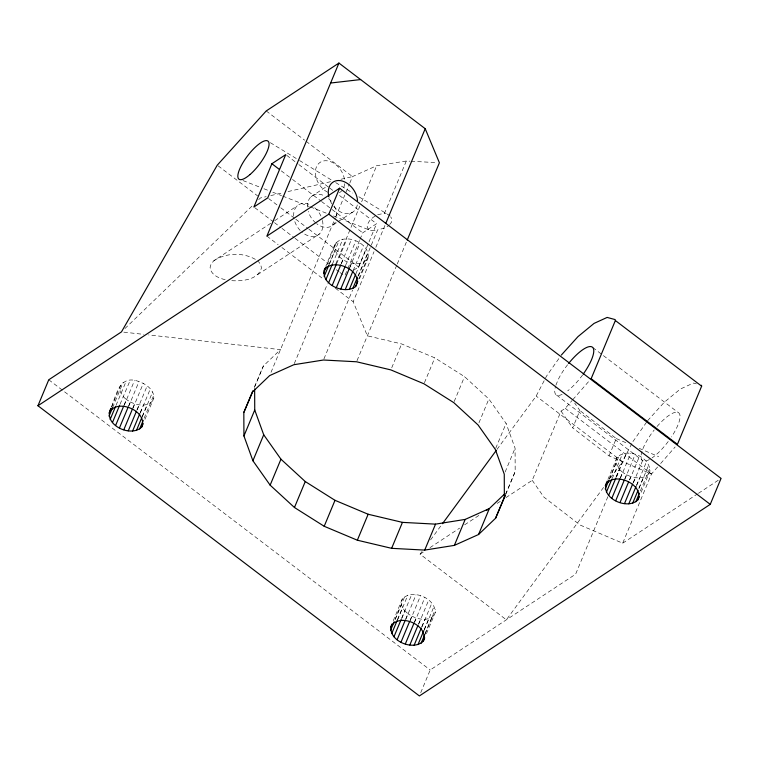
<?xml version="1.0" encoding="UTF-8"?>
<svg xmlns="http://www.w3.org/2000/svg" width="759" height="759" viewBox="0 0 759 759"><rect width="100%" height="100%" fill="white"/><g stroke="black" fill="none" stroke-linecap="round" stroke-linejoin="round"><path stroke-width="0.57" stroke-dasharray="3.79 2.85" d="M334.899 244.379C332.338 259.787 358.893 270.849 368.058 258.221C370.62 242.814 344.055 231.751 334.899 244.379L325.896 266.011M555.873 385.23L558.197 379.595A29.943 9.08 -52.7 0 1 567.922 364.329M111.696 406.606C116.753 392.754 120.301 374.367 138.982 381.587C146.06 384.101 154.438 389.794 153.783 398.247L144.087 421.482M111.488 407.166L120.947 384.452M112.617 407.507L123.167 382.337M116.032 405.334L126.326 380.914M120.083 404.196L130.187 380.297M124.153 404.945L126.402 399.538C122.673 396.559 119.135 392.223 119.799 387.147M124.153 405.41L134.504 380.534M128.489 406.312L130.282 401.985L126.402 399.538M128.622 406.463L138.982 381.587M132.806 408.133L134.609 403.807C141.051 405.942 151.364 406.141 153.783 398.247M132.948 408.285L143.299 383.409M136.829 410.268L139.077 404.86M137.275 409.651L147.18 385.857M140.244 412.668L143.394 405.097M140.453 412.564L150.358 388.769M142.312 416.378L147.265 404.481M142.246 416.833L152.597 391.957M144.115 418.2L153.773 395.192M254.407 387.555L263.411 365.923L280.46 349.633L148.555 334.909M271.01 372.346L335.279 217.947M335.734 216.856L349.32 184.209M349.776 183.118L352.499 176.591L376.663 165.718L406.312 161.003L409.851 161.193M327.129 264.663L336.588 241.95M329.558 263.439L334.956 250.461M328.932 265.024L339.282 240.148M332.461 263.99L342.812 239.113M294.283 363.627L327.508 283.809M335.706 264.132L359.823 206.173M361.645 201.799L376.663 165.718M336.579 263.781L346.929 238.905M341.208 263.8L343.011 259.474M341.455 263.345L351.36 239.55M345.354 265.935L355.8 240.982M345.155 275.005L347.404 269.597M347.85 268.515L359.557 240.404M360.013 239.322L362.707 232.833L376.559 223.706L339.112 195.215M349.795 267.377L351.597 263.05M349.586 268.003L359.946 243.127M353.153 270.697L363.514 245.831M353.609 270.223L358.552 266.969L376.559 223.706M355.905 273.771L366.255 248.895M357.821 276.504L367.992 252.13M323.922 358.922L352.622 289.976M358.542 275.754L370.838 246.21M371.293 245.119L377.678 229.797L384.898 228.032L389.082 225.385M377.659 214.655L384.519 213.355L406.312 161.003M358.703 279.103L368.608 255.309M359.5 278.762L368.058 258.221M505.712 494.394L515.171 471.681L515.076 448.171L506.092 423.399L488.862 398.997L464.546 376.644L434.803 357.859L401.653 343.941L367.365 335.82L353.182 301.75L374.016 251.684M375.828 247.33L385.344 224.474M357.015 360.696L396.815 265.071M397.27 263.99L406.331 242.216M391.748 367.736L401.653 343.941M424.442 382.735L434.803 357.859M454.186 401.52L464.546 376.644M393.228 620.805L402.479 598.652C412.887 588.737 435.192 598.035 435.315 612.447L425.865 635.16M395.05 619.543L401.35 604.401L401.34 601.337L402.479 598.652M395.249 619.24L404.708 596.527M478.957 422.791L488.862 398.997M397.564 619.534L402.517 607.636L401.35 604.401M397.507 619.989L407.858 595.113M401.615 618.386L404.765 610.815L402.517 607.636M401.815 618.291L411.72 594.496M405.685 619.145L407.944 613.737L404.765 610.815M405.685 619.6L416.036 594.724M410.021 620.511L411.814 616.185L407.944 613.737M410.154 620.663L420.514 595.787M414.338 622.323L416.141 617.997C422.583 620.131 432.905 620.331 435.315 612.447M414.48 622.475L424.831 597.599M418.361 624.467L420.619 619.059M418.807 623.841L428.712 600.046M495.741 448.275L506.092 423.399M421.776 626.858L424.926 619.287M421.985 626.763L431.89 602.969M424.29 629.486L428.797 618.67M424.234 629.942L434.139 606.147M425.201 633.48L431.947 617.257M424.955 634.258L435.305 609.382M505.162 471.984L515.076 448.171M420.733 692.692L430.192 669.979L575.616 574.193L607.893 496.661M505.494 494.432L515.171 471.681M505.911 497.638L532.23 480.314L561.043 411.093L565.218 408.342L572.087 400.496M657.598 467.003L651.497 473.977L609.041 455.874L572.684 427.867L579.895 410.562L574.715 403.105M609.041 455.874L616.251 438.569L579.895 410.562M607.912 479.403L617.162 457.25C627.57 447.345 649.875 456.633 649.998 471.045L640.302 494.28M609.278 479.223L616.033 462.999L616.023 459.935L617.162 457.25M609.486 478.92L619.391 455.125M612.19 478.587L622.541 453.711M616.08 477.003L622.437 461.719L631.867 443.607M616.299 476.994L619.448 469.423L617.2 466.235L616.033 462.999M616.507 476.889L626.412 453.095M620.369 477.743L622.627 472.335L619.448 469.423M620.369 478.198L630.72 453.322M624.704 479.109L626.507 474.783L622.627 472.335M624.837 479.261L635.198 454.385M629.477 479.849L630.824 476.605C637.266 478.739 647.588 478.938 649.998 471.045M629.619 479.992L639.524 456.206M633.044 483.066L635.302 477.658M633.499 482.449L643.395 458.654M636.459 485.456L639.619 477.895M636.668 485.362L646.573 461.567M638.983 488.094L643.48 477.278M638.917 488.54L648.822 464.755M640.33 490.997L649.989 467.98M532.23 480.314L543.871 497.088L580.237 525.095L622.684 543.197L651.497 473.977L565.218 408.342M254.635 386.511L263.411 365.923M497.003 449.404L536.167 396.075L546.641 375.952L559.326 357.925M632.921 441.596L646.934 421.662M603.557 487.43L506.367 619.809L420.088 554.165L422.184 551.309M430.581 539.886L441.766 524.64M610.549 477.904L622.437 461.719L536.167 396.075M389.69 224.569L391.521 222.131L391.834 218.763L390.61 216.78M270.754 223.269L213.867 260.735L211.144 263.904L210.091 267.329C210.774 275.261 219.674 278.591 226.429 279.938M231.78 280.688C242.273 281.314 257.956 279.938 261.438 268.041L260.735 264.597L258.335 261.362M572.846 399.623L589.62 380.439M660.643 463.521L675.14 446.956M647.607 420.714L664.258 402.261L680.339 389.044L693.403 383.058L696.43 383.874M124.884 328.6L252.719 205.395M258.686 199.645L260.394 197.995L266.153 196.657M274.682 220.689L297.234 205.831M311.086 196.714L326.92 186.287M257.662 274.635L319.359 233.99M333.21 224.873L337.167 222.264M338.153 221.609L353.988 211.182M420.088 554.165L425.04 550.911M429.983 547.647L459.66 528.103M464.612 524.849L479.451 515.067M497.136 503.416L501.035 500.855M622.684 543.197L697.445 493.957M698.422 493.312L721.05 478.407M213.867 260.735C226.239 252.396 244.237 252.159 256.76 260.233M375.117 216.116C371.17 218.345 367.403 222.112 367.176 226.884L368.324 229.322L371.009 230.641L374.823 230.651L377.678 229.797M270.754 195.594L282.272 192.909M288.022 191.572L330.62 181.676M340.981 179.266L352.499 176.591L305.602 140.918M411.036 161.259L437.032 162.644M123.821 332.148L143.849 334.387M384.519 213.355L386.265 213.677M242.975 180.557L259.531 187.037M263.942 188.763L268.354 190.49M272.775 192.217L281.598 195.67M282.709 196.097L309.198 206.467M310.298 206.894L326.854 213.374M333.476 215.964L371.009 230.641M626.507 474.783L630.824 476.605M130.282 401.985L134.609 403.807M411.814 616.185L416.141 617.997M616.251 438.569L626.042 442.744M639.106 448.322L658.698 456.671M270.337 142.683L298.496 159.883M299.501 160.5L331.674 180.158M335.696 182.615L352.793 193.061M358.827 196.752L389.993 215.793M592.826 347.575L678.166 412.507M266.219 110.947L304.672 140.197M286.684 155.32L297.917 163.868M298.847 164.58L328.808 187.378M329.748 188.09L333.495 190.936M281.257 170.86L291.551 178.688M292.49 179.409L320.583 200.774M321.512 201.486L362.707 232.833M556.613 395.116L642.892 460.751M268.667 198.583L279.91 207.131M280.839 207.843L294.89 218.526M295.82 219.247L307.993 228.506M308.932 229.218L358.552 266.969M218.194 165.889L257.576 195.86M254.825 207.71L273.544 221.951M274.483 222.662L281.039 227.653M281.969 228.364L294.141 237.624M295.08 238.335L328.789 263.98M336.275 269.682L339.083 271.817M340.023 272.528L342.831 274.663M266.902 236.106L278.155 244.673M281.902 247.529L323.173 278.914M335.364 288.192L353.182 301.75M48.756 379.785L430.192 669.979M561.043 411.093L572.684 427.867M657.028 426.53A29.943 9.08 -52.7 0 1 678.603 412.763A29.943 9.08 -52.7 0 1 671.421 436.975M668.224 441.51A29.943 9.08 -52.7 0 1 652.085 457.886M649.429 459.518A29.943 9.08 -52.7 0 1 641.194 454.632A29.943 9.08 -52.7 0 1 654.201 429.964M582.608 374.974A29.943 9.08 -52.7 0 1 567.685 390.866M562.134 394.386A29.943 9.08 -52.7 0 1 555.493 386.464M327.641 192.217A17.96 12.96 56.6 0 1 315.393 171.629A17.96 12.96 56.6 0 1 329.235 161.212A17.96 12.96 56.6 0 1 344.491 179.532M344.614 183.725A17.96 12.96 56.6 0 1 343.742 187.473M341.939 190.537A17.96 12.96 56.6 0 1 339.33 192.691M357.309 204.892A17.96 12.96 56.6 0 1 333.315 205.917M331.949 204A17.96 12.96 56.6 0 1 329.074 197.691M322.433 220.404A17.96 12.96 56.6 0 1 317.651 235.243A17.96 12.96 56.6 0 1 301.873 232.064M300.213 230.48A17.96 12.96 56.6 0 1 294.445 220.499M293.676 216.182A17.96 12.96 56.6 0 1 310.146 204.769M314.719 207.757A17.96 12.96 56.6 0 1 322.158 219.323M335.326 222.112A17.96 12.96 56.6 0 1 316.598 223.658M315.725 222.947A17.96 12.96 56.6 0 1 308.296 211.382M307.528 207.065A17.96 12.96 56.6 0 1 323.998 195.642M328.571 198.64A17.96 12.96 56.6 0 1 331.759 201.979M334.292 205.926A17.96 12.96 56.6 0 1 336.683 217.605"/><path stroke-width="1.14" d="M324.093 270.337C333.201 256.542 364.538 271.02 355.563 286.608C344.083 295.374 318.875 283.648 324.994 268.174M338.931 63.063L266.902 236.106L339.615 188.213L721.05 478.407L710.244 504.365L419.385 695.937L37.95 405.742L48.756 379.785L121.468 331.892L217.254 165.177L266.219 110.947L338.931 63.063L425.211 128.698L439.395 162.768L407.232 240.043M109.002 413.095C116.307 397.602 147.901 410.809 141.838 426.89C130.984 438.123 102.769 424.708 110.795 408.769M110.14 410.41L111.042 408.247M109.011 416.16L112.617 407.507M110.178 419.395L115.586 406.416M112.427 422.583L119.628 405.278M115.605 425.495L123.708 406.027M119.476 427.943L128.034 407.393M123.802 429.765L132.36 409.215M128.28 430.818L136.383 411.35M132.588 431.055L139.798 413.75M136.459 430.438L141.857 417.459M139.609 429.015L143.214 420.363M141.838 426.89L143.185 423.645M271.893 163.735L253.886 206.998L267.737 197.871L285.745 154.608L271.893 163.735L279.378 169.428M505.266 495.475L495.589 518.226L478.54 534.516L454.366 545.379L424.727 550.095L391.635 548.33L357.347 540.209L324.197 526.281L294.454 507.505L270.138 485.153L252.908 460.751L243.933 435.96L243.829 412.469L252.832 390.838M37.95 405.742L328.808 214.171L339.615 188.213M243.933 435.96L254.739 410.002L254.644 388.855M323.543 273.24L326.247 266.751M324.159 276.418L328.656 265.603M325.896 279.654L332.195 264.512M252.908 460.751L263.715 434.793L254.739 410.002M328.638 282.728L336.294 264.341M332.205 285.431L340.763 264.882M336.351 287.566L344.909 267.016M340.791 289.008L349.339 268.458M345.222 289.644L352.869 271.257M349.339 289.445L355.639 274.303M270.138 485.153L280.944 459.195L263.715 434.793M352.869 288.401L357.366 277.585M355.563 286.608L357.821 281.2M385.8 223.393L425.211 128.698M294.454 507.505L305.26 481.548L280.944 459.195M324.197 526.281L335.004 500.323L305.26 481.548M357.347 540.209L368.153 514.251L402.441 522.372L435.533 524.137L465.172 519.422L489.346 508.558L504.688 493.9M391.635 548.33L402.441 522.372M390.534 627.295C397.839 611.801 429.433 625.008 423.37 641.089C412.792 651.981 385.619 639.666 391.881 624.05M390.543 630.359L394.149 621.706M424.727 550.095L435.533 524.137M391.71 633.594L397.118 620.615M393.959 636.773L401.169 619.467M397.137 639.695L405.24 620.226M401.018 642.142L409.566 621.593M405.334 643.955L413.892 623.405M409.813 645.017L417.915 625.549M454.366 545.379L465.172 519.422M414.129 645.245L421.33 627.94M417.991 644.628L423.845 630.568M421.141 643.215L424.746 634.562M423.37 641.089L424.717 637.845M478.54 534.516L489.346 508.558L486.377 510.513M495.589 518.226L505.048 495.513M561.328 355.079L577.979 336.626L594.06 323.4L607.134 317.423L615.188 319.596L615.359 320.526L591.147 378.703L677.426 444.338L701.639 386.17L701.468 385.24M605.217 485.893C612.532 470.4 644.116 483.606 638.053 499.688C627.057 511.092 598.358 497.107 607.257 481.045M605.227 488.957L608.832 480.305M606.403 492.193L611.801 479.214M608.642 495.38L615.853 478.075M611.82 498.293L619.923 478.825M615.701 500.741L624.249 480.191M620.018 502.562L628.575 482.012M624.496 503.615L632.598 484.147M628.813 503.843L636.014 486.538M632.674 503.236L638.082 490.257M635.833 501.813L639.429 493.16M638.053 499.688L639.401 496.443M243.829 412.469L252.605 391.881L269.654 375.591L293.828 364.728L323.467 360.013L356.559 361.777L390.847 369.899L423.996 383.817L453.74 402.602L478.056 424.955L495.285 449.356L504.261 474.147L504.365 497.638M442.469 523.691L496.31 450.362M330.62 83.025L360.639 79.562M335.004 500.323L368.153 514.251M615.359 320.526L701.639 386.17M328.808 214.171L710.244 504.365M568.624 363.447A29.943 9.08 -52.7 0 1 592.333 347.129A29.943 9.08 -52.7 0 1 583.254 374.073M328.789 196.609A17.96 12.96 56.6 0 1 340.468 180.633A17.96 12.96 56.6 0 1 357.546 200.831M250.072 174.494A23.946 7.267 -52.7 0 0 268.335 141.459A23.946 7.267 -52.7 0 0 241.931 164.475A23.946 7.267 -52.7 0 0 250.072 174.494"/></g></svg>
